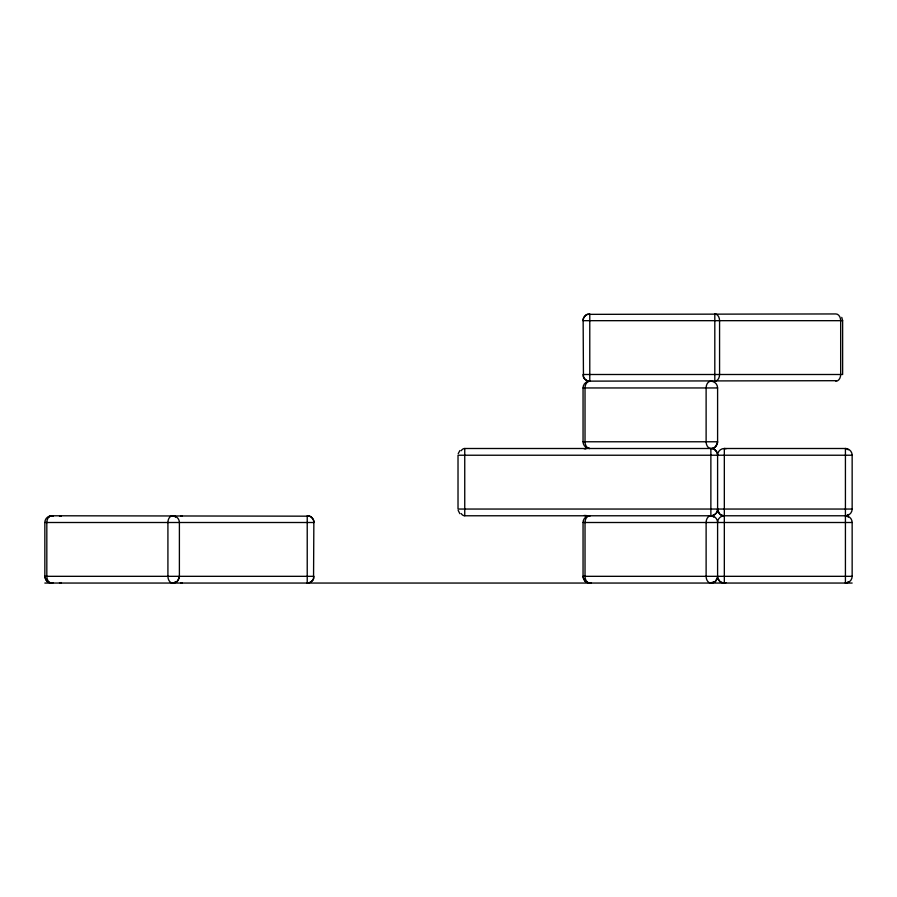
<?xml version="1.0" encoding="UTF-8"?>
<svg xmlns="http://www.w3.org/2000/svg" width="897" height="897" viewBox="0 0 897 897"><rect width="100%" height="100%" fill="white"/><g stroke="black" fill="none" stroke-linecap="round" stroke-linejoin="round"><path stroke-width="1.35" d="M835.914 380.698L588.768 381.135A7.535 7.535 0 0 1 586.548 380.406L584.519 378.814A5.999 5.999 0 0 1 583.454 376.964L583.14 319.668A7.535 7.535 0 0 1 583.869 317.448L585.461 315.419A5.999 5.999 0 0 1 587.311 314.354L835.903 313.95A6.728 4.754 90 0 1 840.668 320.678L840.668 374.498A6.728 4.754 -90 0 1 835.903 381.225L835.903 381.191M841.767 317.381L842.631 320.678L842.631 374.498L583.05 374.498A6.728 6.728 0 0 0 587.838 380.933M717.409 510.763L717.196 511.514A5.999 5.999 0 0 1 716.131 513.364L714.102 514.956A7.535 7.535 0 0 1 712.42 515.584M710.873 582.658L714.281 582.265A5.617 5.617 0 0 0 715.593 581.29L717.6 576.805L717.6 522.503A6.728 6.728 0 0 1 724.328 515.775L845.423 515.775A6.728 6.728 0 0 0 852.15 509.048L852.15 455.228A6.728 6.728 0 0 0 845.423 448.5L724.328 448.5A6.728 6.728 0 0 0 717.6 455.228L717.6 509.53L719.607 514.015A5.617 5.617 0 0 0 720.919 514.99L722.758 515.629M458.221 453.647L459.914 450.552M461.215 450.709A6.728 4.754 -90 0 1 464.747 448.5L710.873 448.5L714.281 447.715A5.617 5.617 0 0 0 715.593 446.74L717.6 442.255L717.6 387.953A6.728 6.728 0 0 0 710.873 381.225A6.728 4.754 -90 0 0 706.118 387.953L706.118 441.773A6.728 4.754 -90 0 0 710.873 448.5A6.728 6.728 0 0 1 717.6 455.228M53.181 582.658A6.728 4.754 -90 0 1 51.578 583.05L48.169 582.265A5.617 5.617 0 0 1 46.857 581.29L44.85 576.805L44.85 522.503L313.95 522.503A6.728 6.728 0 0 0 307.223 515.775L307.223 583.039L308.232 582.96A7.535 7.535 0 0 0 310.452 582.231L312.481 580.639A5.999 5.999 0 0 0 313.546 578.789L313.86 521.493A7.535 7.535 0 0 0 313.131 519.273L311.539 517.244A5.999 5.999 0 0 0 309.689 516.179L51.578 515.775A6.728 4.754 -90 0 0 48.741 517.109M842.631 320.678L583.05 320.678A6.728 6.728 0 0 1 589.778 313.95L589.778 381.214A6.728 4.754 -90 0 0 585.023 387.953L585.023 441.773A6.728 4.754 90 0 0 589.778 448.5A6.728 6.728 0 0 1 583.05 441.773L583.05 387.953A6.728 6.728 0 0 1 589.778 381.225M583.05 387.953L717.589 387.953M583.05 441.773L717.589 441.773A6.728 6.728 0 0 1 712.857 448.197M852.15 455.228L458.019 455.228L458.019 509.048L852.15 509.048M461.215 513.566A6.728 4.754 -90 0 0 464.747 515.775L710.873 515.775A6.728 6.728 0 0 1 717.6 522.503M591.381 582.658A6.728 4.754 -90 0 1 589.778 583.05L586.369 582.265A5.617 5.617 0 0 1 585.057 581.29L583.05 576.805L583.05 522.503L852.15 522.503L852.15 576.322A6.728 6.728 0 0 1 845.423 583.05L845.423 448.5A6.728 4.754 -90 0 1 848.259 449.834M852.15 576.322L583.05 576.322A6.728 6.728 0 0 0 589.778 583.05L589.778 582.658M44.85 583.05L852.15 583.05M712.588 448.691L713.339 448.904A5.999 5.999 0 0 1 715.189 449.969L716.781 451.998A7.535 7.535 0 0 1 717.409 453.68M459.869 513.689L458.165 510.371M717.813 578.049L719.607 581.29A5.617 5.617 0 0 0 720.919 582.265L724.328 583.05A6.728 4.754 -90 0 0 725.931 582.658M464.747 515.741L464.747 448.5M172.673 516.246L172.673 515.775A6.728 6.728 0 0 1 179.4 522.503L179.389 576.928L177.393 581.29A5.617 5.617 0 0 1 176.081 582.265L172.673 583.05A6.728 4.754 90 0 1 167.918 576.322L167.918 522.503A6.728 4.754 -90 0 1 170.542 516.493A6.728 4.754 -90 0 1 175.509 517.109M61.086 582.523L61.097 583.05A6.728 4.754 -90 0 1 59.494 582.658M710.873 448.5L710.873 516.246M583.05 522.503A6.728 6.728 0 0 1 589.778 515.775L589.778 516.246M585.842 448.96L585.842 448.522A6.728 4.754 -90 0 0 584.239 448.892M585.842 515.315L585.842 515.753A6.728 4.754 -90 0 1 584.239 515.383M182.192 516.235L182.192 515.797A6.728 4.754 -90 0 0 180.589 516.167M182.192 582.59L182.192 583.028A6.728 4.754 -90 0 1 180.589 582.658M172.673 582.658L172.673 583.039A6.728 6.728 0 0 0 179.4 576.322M61.097 516.246L61.097 515.775A6.728 4.754 90 0 0 59.494 516.167M51.578 516.246L51.578 515.775A6.728 6.728 0 0 0 44.85 522.503M51.578 582.658L51.578 583.039A6.728 6.728 0 0 1 44.85 576.322L313.95 576.322A6.728 6.728 0 0 1 307.223 583.05M51.578 583.05A6.728 4.754 90 0 1 46.823 576.322L46.823 522.503A6.728 4.754 90 0 1 53.181 516.167M175.509 581.716A6.728 4.754 -90 0 1 171.069 582.658M717.308 578.262A6.728 6.728 0 0 1 710.873 583.05M713.709 581.716A6.728 4.754 -90 0 1 708.742 582.332A6.728 4.754 -90 0 1 706.118 576.322L706.118 522.503A6.728 4.754 -90 0 1 710.873 515.775A6.728 6.728 0 0 0 717.6 509.048A6.728 6.728 0 0 0 724.328 515.775M712.689 516.291A6.728 4.754 -90 0 1 713.709 517.109M717.6 576.322A6.728 6.728 0 0 0 724.328 583.05L724.328 448.5A6.728 4.754 -90 0 1 725.931 448.892M848.259 581.716A6.728 4.754 -90 0 1 845.423 583.05M845.423 515.775A6.728 6.728 0 0 1 852.15 522.503M847.239 516.291A6.728 4.754 -90 0 1 848.259 517.109M589.778 583.05A6.728 4.754 90 0 1 585.023 576.322L585.023 522.503A6.728 4.754 -90 0 1 589.778 515.775M848.259 514.441A6.728 4.754 -90 0 1 847.239 515.259M719.573 374.498L719.573 320.678A6.728 4.754 -90 0 0 714.808 313.95L714.808 381.203A6.728 4.754 90 0 0 719.573 374.498"/></g></svg>
